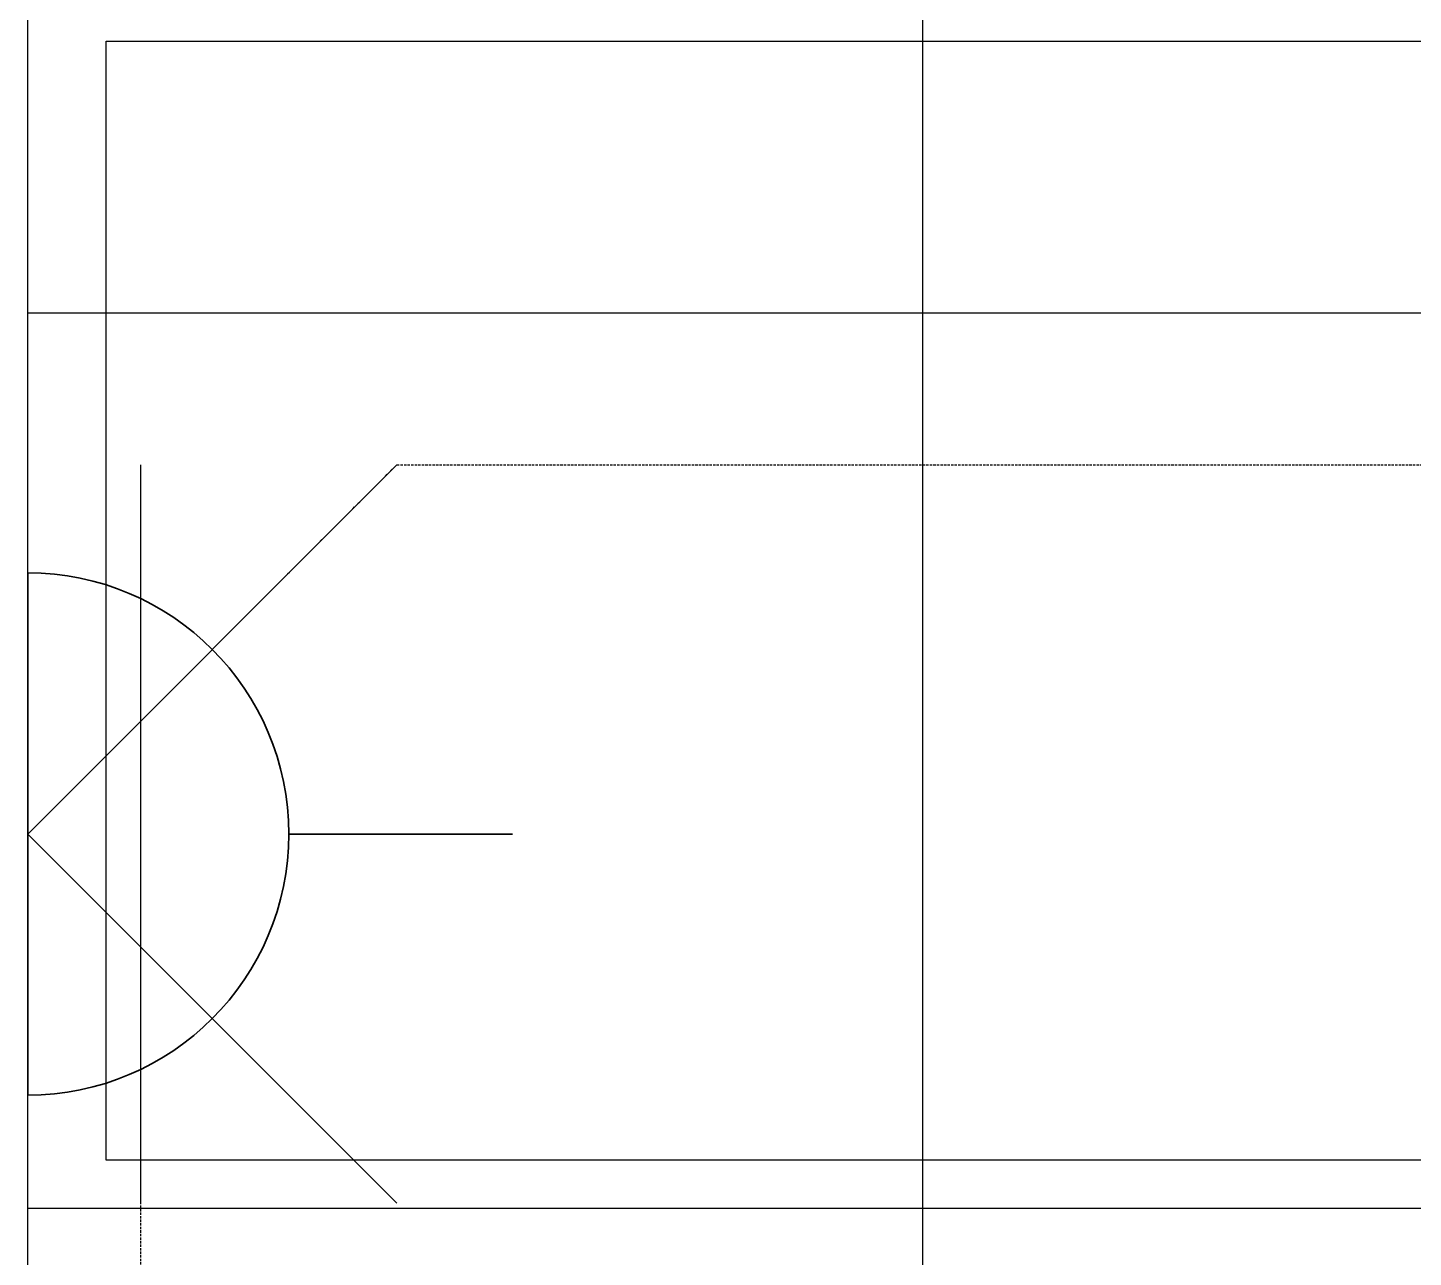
# Model space of a CAD drawing. Extents: x -12260 to 57327, y -29287 to 19916.
# Drawn here: x 44776 to 45705, y -7673 to -6849 of the extents above; entities that cross this region are included whole.
import ezdxf
from ezdxf.enums import TextEntityAlignment as Align

# ---------------------------------------------------------------- set-up
doc = ezdxf.new("R2010")
doc.units = 0
doc.header["$LTSCALE"] = 0.25
doc.linetypes.add('DASHDOT', pattern=[25.4, 12.7, -6.35, 0, -6.35])
doc.linetypes.add('HIDDEN', pattern=[9.525, 6.35, -3.175])
doc.layers.add('01-First Floor-FUR$0$FALSE CEILING', color=251, linetype='Continuous')
for name, color, linetype, lineweight in [('01-First Floor-FUR$0$LOADING', 253, 'Continuous', 5), ('01-First Floor-FUR$0$Walls', 251, 'Continuous', 5), ('E-LITE-CLNG-CNDT', 6, 'DASHDOT', 35), ('E-LITE-EXIT-NUMB', 6, 'Continuous', 25), ('E-POWR-FLOR-CNDT', 6, 'HIDDEN', 25), ('E-POWR-WALL @ 100', 4, 'Continuous', 35)]:
    doc.layers.add(name, color=color, linetype=linetype, lineweight=lineweight)
doc.styles.add('DC_SIMPLEX', font='SIMPLEX.shx', dxfattribs={"width": 0.7})

# ---------------------------------------------------------------- blocks, each defined once
blk = doc.blocks.new('01-First Floor-FUR')
at = {"layer": '01-First Floor-FUR$0$FALSE CEILING', "linetype": 'Continuous'}
for p, q in [((45376, -9440), (45376, -6200)), ((44776, -7040), (48976, -7040)), ((44776, -7640), (48976, -7640))]:
    blk.add_line(p, q, dxfattribs=at)
at = {"layer": '01-First Floor-FUR$0$FALSE CEILING'}
blk.add_lwpolyline([(44776, -6200), (48976, -6200), (48976, -9440), (44776, -9440)], close=True, dxfattribs=at)
at = {"layer": '01-First Floor-FUR$0$FALSE CEILING', "elevation": -0.05}
blk.add_lwpolyline([(46328.5, -6857.82), (46328.5, -7607.82), (44828.5, -7607.82), (44828.5, -6857.82)], close=True, dxfattribs=at)
at = {"layer": '01-First Floor-FUR$0$LOADING', "elevation": -0.05}
blk.add_lwpolyline([(46328.5, -6857.82), (46328.5, -7607.82), (44828.5, -7607.82), (44828.5, -6857.82)], close=True, dxfattribs=at)
at = {"layer": '01-First Floor-FUR$0$Walls'}
blk.add_line((44776, -6200), (44776, -8320), dxfattribs=at)
blk = doc.blocks.new('*U26')
blk.add_line((0, -1.75), (0, -3.25))
blk.add_lwpolyline([(-1.75, 0, 1), (1.75, 0)], format="xyb", close=True)
at = {"layer": 'Defpoints'}
for p, q in [((-2.4749, -2.4749), (0, 0)), ((2.4749, -2.4749), (0, 0)), ((2.4749, -0.7582), (-2.4749, -0.7582))]:
    blk.add_line(p, q, dxfattribs=at)
at = {"layer": 'E-LITE-EXIT-NUMB', "style": 'DC_SIMPLEX', "width": 0.7, "flags": 8}
blk.add_attdef('TYPE', text='', height=2, rotation=360, dxfattribs=at).set_placement((-2.682, 5.2383), align=Align.RIGHT)
blk.add_attdef('CIRCUIT', (2.682, 5.2383), '', height=2, rotation=360, dxfattribs=at)

msp = doc.modelspace()

# ---------------------------------------------------------------- linework, layer by layer
at = {"layer": 'E-POWR-FLOR-CNDT'}
msp.add_lwpolyline([(44899.74, -7265.45), (45023.49, -7141.7), (47991.59, -7141.7, 0.414214), (48091.59, -7041.7), (48091.59, -6447.49), (48215.33, -6323.74)], format="xyb", dxfattribs=at)
msp.add_lwpolyline([(44851.82, -7882.6), (44851.82, -7465.01)], dxfattribs=at)

# ---------------------------------------------------------------- block references
at = {"layer": 'E-LITE-CLNG-CNDT'}
msp.add_blockref('01-First Floor-FUR', (0, 0), dxfattribs=at)
at = {"layer": 'E-POWR-WALL @ 100', "xscale": -100, "yscale": 100, "zscale": 100, "rotation": 90}
msp.add_blockref('*U26', (44776, -7389.19), dxfattribs=at)

doc.saveas('drawing.dxf')
